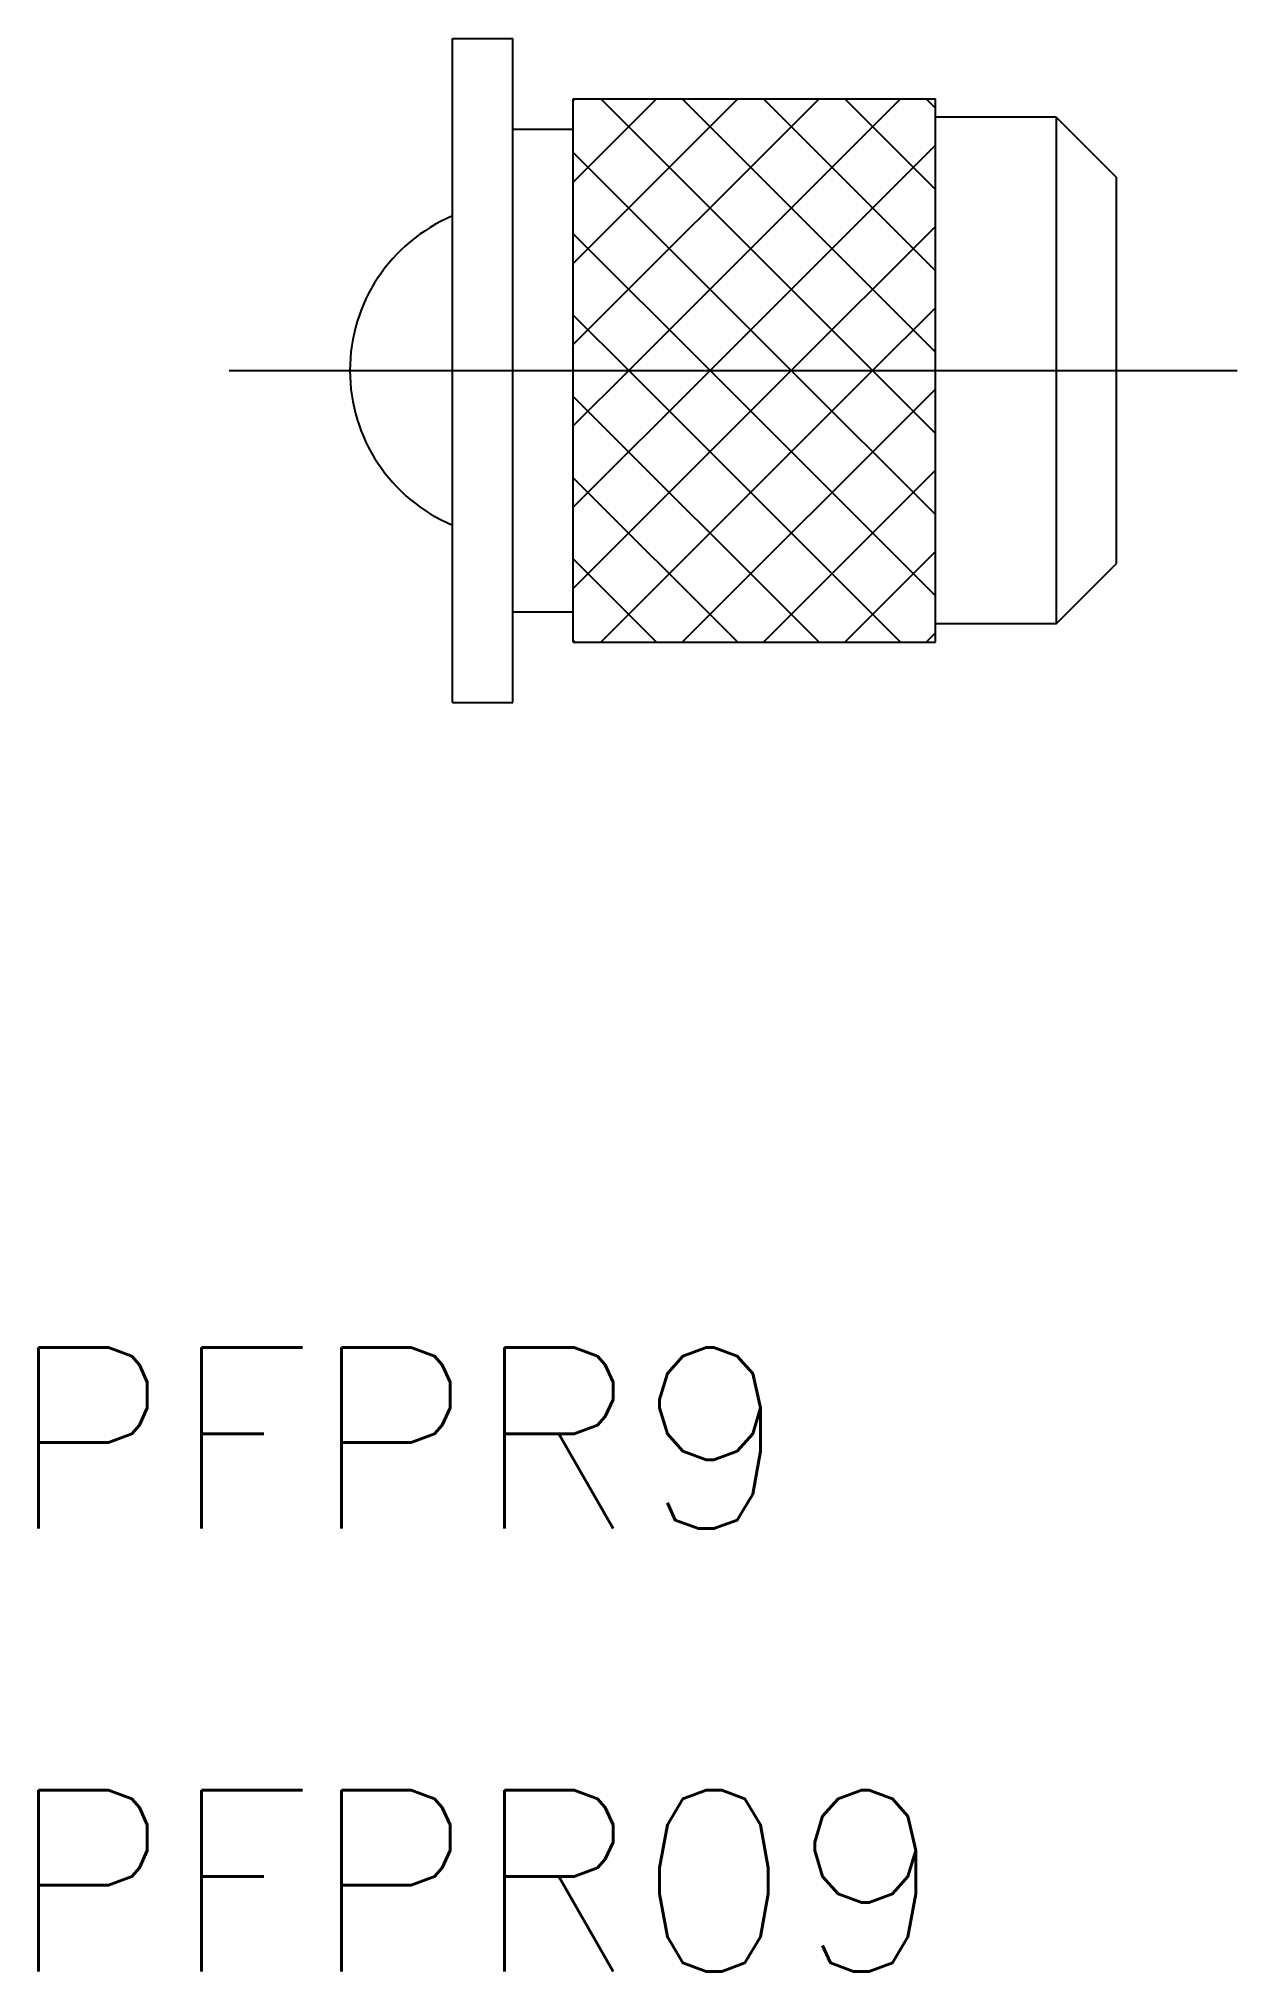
# Model space of a CAD drawing. Extents: x -17.9 to 2, y -26.5 to 5.5.
import ezdxf

# ---------------------------------------------------------------- set-up
doc = ezdxf.new("R2010")
doc.units = 0
doc.linetypes.add('CENTER', pattern=[50.8, 31.75, -6.35, 6.35, -6.35])
doc.layers.get('0').update_dxf_attribs({"linetype": 'CONTINUOUS'})
doc.layers.add('CENTER', color=1, linetype='CONTINUOUS')
doc.styles.get("Standard").update_dxf_attribs({"font": 'txt.shx', "height": 3, "bigfont": 'bigfont.shx'})

msp = doc.modelspace()

# ---------------------------------------------------------------- linework, layer by layer
at = {"color": 7, "linetype": 'CONTINUOUS'}
for p, q in [((-11, -5.5), (-11, 5.5)), ((-11, 5.5), (-10, 5.5)), ((-10, -5.5), (-10, 5.5)), ((-9, -4.5), (-9, 4.5)), ((-9, 4.5), (-3, 4.5)), ((-9, 4.47), (-8.97, 4.5)), ((-9, 3.123), (-7.623, 4.5)), ((-9, 1.776), (-6.276, 4.5)), ((-9, 0.429), (-4.929, 4.5)), ((-4.041, 0), (-8.541, 4.5)), ((-8.082, 0), (-3.582, 4.5)), ((-3, 0.306), (-7.194, 4.5)), ((-3, 1.653), (-5.847, 4.5)), ((-3, 3), (-4.5, 4.5)), ((-3, 4.347), (-3.153, 4.5)), ((-3, -4.5), (-3, 4.5)), ((-1, 4.2), (-3, 4.2)), ((-1, 4.2), (-1, -4.2)), ((-1, 4.2), (0, 3.2)), ((-10, 4), (-9, 4)), ((-5.388, 0), (-9, 3.612)), ((-6.735, 0), (-3, 3.735)), ((0, -3.2), (0, 3.2)), ((-6.735, 0), (-9, 2.265)), ((-5.388, 0), (-3, 2.388)), ((-4.041, 0), (-3, 1.041)), ((-8.082, 0), (-9, 0.918)), ((-9, -0.918), (-8.082, 0)), ((-9, -2.265), (-6.735, 0)), ((-9, -3.612), (-5.388, 0)), ((-8.541, -4.5), (-4.041, 0)), ((-3.582, -4.5), (-8.082, 0)), ((-7.194, -4.5), (-3, -0.306)), ((-3, -3.735), (-6.735, 0)), ((-3, -2.388), (-5.388, 0)), ((-3, -1.041), (-4.041, 0)), ((-4.929, -4.5), (-9, -0.429)), ((-6.276, -4.5), (-9, -1.776)), ((-5.847, -4.5), (-3, -1.653)), ((-7.623, -4.5), (-9, -3.123)), ((-4.5, -4.5), (-3, -3)), ((-1, -4.2), (0, -3.2)), ((-10, -4), (-9, -4)), ((-8.97, -4.5), (-9, -4.47)), ((-3.153, -4.5), (-3, -4.347)), ((-1, -4.2), (-3, -4.2)), ((-9, -4.5), (-3, -4.5)), ((-11, -5.5), (-10, -5.5))]:
    msp.add_line(p, q, dxfattribs=at)
msp.add_arc((-9.92, 0), 2.78, 112.8605, 247.1395, dxfattribs=at)
at = {"layer": 'CENTER', "color": 1, "linetype": 'CENTER'}
msp.add_line((-14.7, 0), (2, 0), dxfattribs=at)

# ---------------------------------------------------------------- texts
at = {"color": 7, "linetype": 'CONTINUOUS'}
for s, p in [('PFPR9', (-18.37, -19.192)), ('PFPR09', (-18.37, -26.528))]:
    msp.add_text(s, height=3, dxfattribs=at).set_placement(p)

doc.saveas('drawing.dxf')
